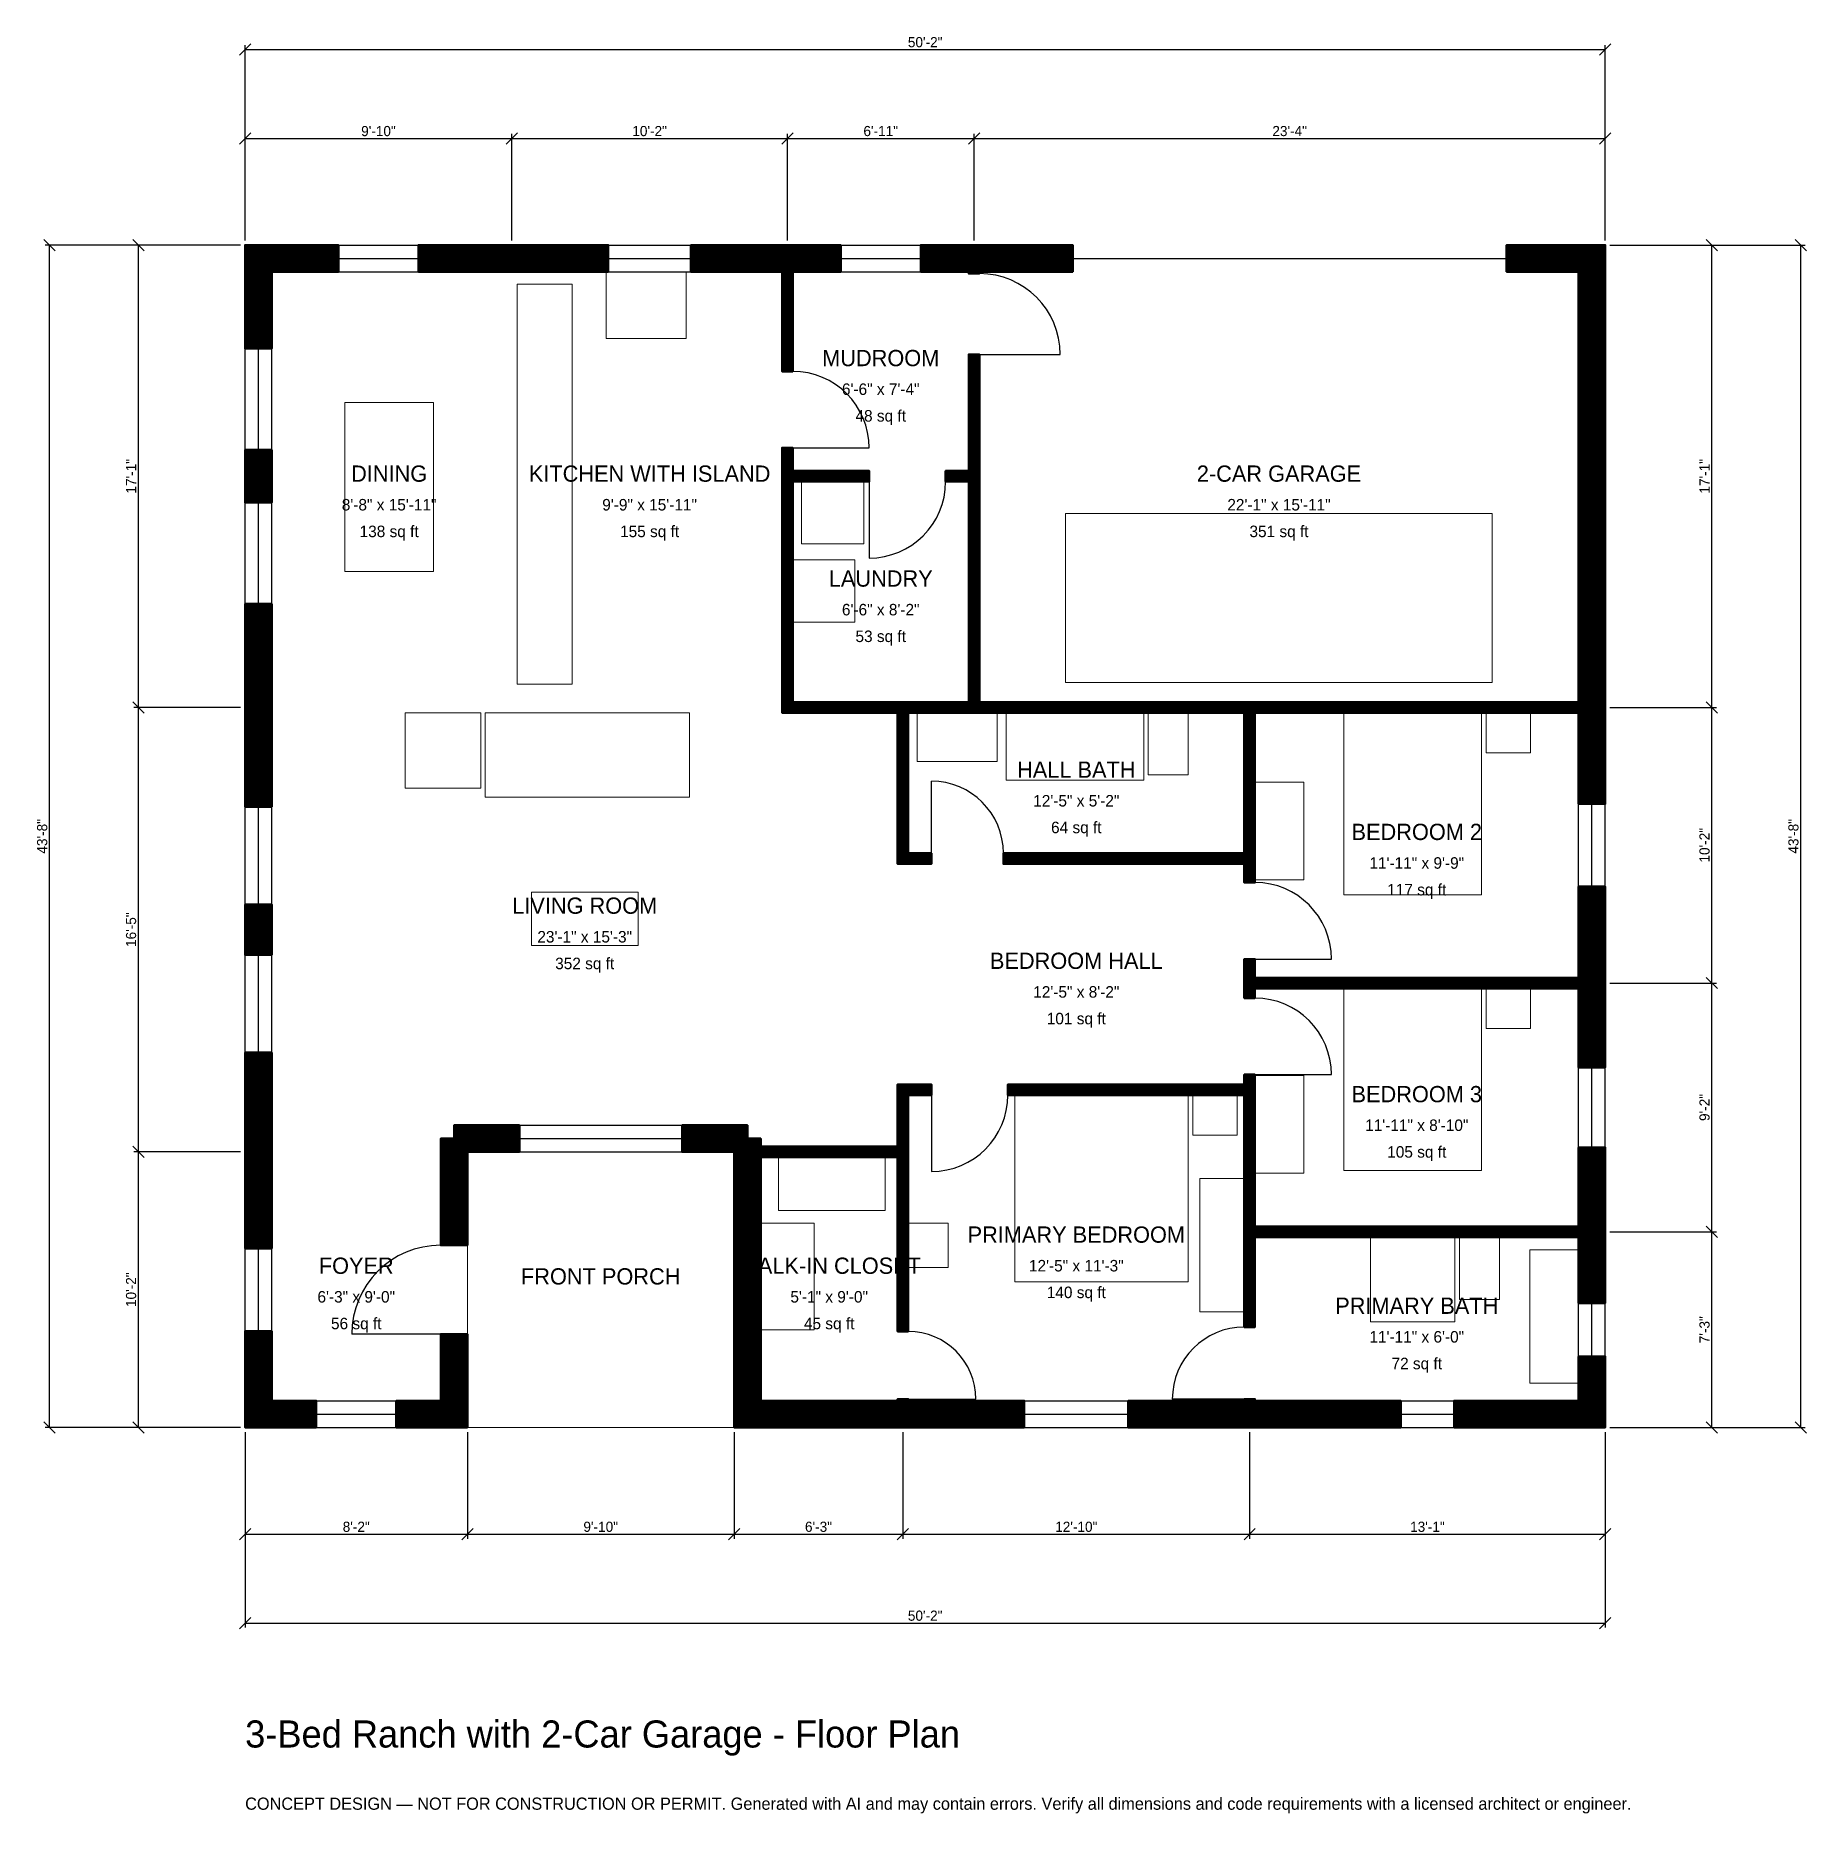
# Model space of a CAD drawing. Header units: inches. Extents: x -93 to 691, y -171 to 616.
import ezdxf
from ezdxf.enums import TextEntityAlignment as Align

# ---------------------------------------------------------------- set-up
doc = ezdxf.new("R2010")
doc.units = ezdxf.units.IN
doc.header["$MEASUREMENT"] = 0
doc.linetypes.add('DASHED', pattern=[0.6, 0.5, -0.1])
for name, color, linetype, lineweight in [('A-ANNO-DIMS', 1, 'Continuous', 13), ('A-ANNO-TEXT', 7, 'Continuous', 18), ('A-AREA-IDEN', 7, 'Continuous', 18), ('A-DOOR', 2, 'Continuous', 25), ('A-FLOR-FIXT', 9, 'Continuous', 13), ('A-FURN', 9, 'Continuous', 13), ('A-GLAZ', 4, 'Continuous', 25), ('A-SITE-PAVE', 8, 'Continuous', 13), ('A-WALL', 7, 'Continuous', 50), ('A-WALL-PATT', 8, 'Continuous', 13)]:
    doc.layers.add(name, color=color, linetype=linetype, lineweight=lineweight)
doc.dimstyles.new('PLAN', dxfattribs={"dimtxt": 4.5, "dimasz": 3, "dimexe": 2, "dimexo": 2, "dimgap": 1, "dimtad": 1, "dimdec": 0, "dimlunit": 4, "dimtsz": 2.5, "dimcen": 2.5, "dimclrd": 1, "dimclre": 1, "dimazin": 3, "dimtfac": 1, "dimtmove": 0, "dimatfit": 3})

msp = doc.modelspace()

# ---------------------------------------------------------------- hatches: boundary and pattern name
at = {"layer": 'A-WALL-PATT'}
h = msp.add_hatch(dxfattribs=at)
h.set_pattern_fill('ANSI31', color=8, scale=0.8)
h.paths.add_polyline_path([(0, 324.8031), (0, 364.6982), (11.811, 364.6982), (11.811, 324.8031), (11.811, 312.9921), (11.811, 274.9344), (0, 274.9344), (0, 312.9921), (0, 324.8031)])
h.paths.add_polyline_path([(0, 432.9396), (11.811, 432.9396), (11.811, 409.5801), (0, 409.5801), (0, 432.9396)])
h.paths.add_polyline_path([(0, 511.811), (0, 511.811), (0, 523.622), (0, 523.622), (0, 523.6221), (11.811, 523.6221), (11.811, 523.622), (41.3386, 523.622), (41.3386, 511.811), (11.811, 511.811), (11.811, 477.8215), (0, 477.8215), (0, 511.811)])
h.paths.add_polyline_path([(112.2047, 523.622), (124.0157, 523.622), (160.8268, 523.622), (160.8268, 511.811), (124.0157, 511.811), (112.2047, 511.811), (76.7717, 511.811), (76.7717, 523.622), (112.2047, 523.622)])
h.paths.add_polyline_path([(237.7953, 523.622), (237.7953, 523.6221), (242.5197, 523.6221), (242.5197, 523.622), (246.063, 523.622), (246.063, 523.622), (263.7795, 523.622), (263.7795, 511.811), (242.5197, 511.811), (242.5197, 467.7165), (237.7953, 467.7165), (237.7953, 511.811), (234.252, 511.811), (234.252, 511.811), (197.4409, 511.811), (197.4409, 523.622), (237.7953, 523.622)])
h.paths.add_polyline_path([(316.9291, 523.622), (316.9291, 523.622), (320.4724, 523.622), (320.4724, 523.6221), (325.1969, 523.6221), (325.1969, 523.622), (366.5354, 523.622), (366.5354, 511.811), (328.7402, 511.811), (328.7402, 511.811), (325.1969, 511.811), (325.1969, 511.0236), (320.4724, 511.0236), (320.4724, 511.811), (299.2126, 511.811), (299.2126, 523.622), (316.9291, 523.622)])
h.paths.add_polyline_path([(590.5512, 523.622), (590.5512, 523.6221), (602.3622, 523.6221), (602.3622, 523.622), (602.3622, 523.622), (602.3622, 511.811), (602.3622, 511.811), (602.3622, 324.8031), (602.3622, 324.8031), (602.3622, 321.2598), (602.3622, 321.2598), (602.3622, 316.5354), (602.3622, 316.5354), (602.3622, 276.1811), (590.5512, 276.1811), (590.5512, 312.9921), (590.5512, 312.9921), (590.5512, 316.5354), (447.2441, 316.5354), (447.2441, 254.3307), (447.2441, 249.6063), (447.2441, 241.3386), (442.5197, 241.3386), (442.5197, 249.6063), (335.8268, 249.6063), (335.8268, 254.3307), (442.5197, 254.3307), (442.5197, 316.5354), (325.1969, 316.5354), (320.4724, 316.5354), (293.7008, 316.5354), (293.7008, 254.3307), (303.937, 254.3307), (303.937, 249.6063), (293.7008, 249.6063), (288.9764, 249.6063), (288.9764, 254.3307), (288.9764, 316.5354), (242.5197, 316.5354), (237.7953, 316.5354), (237.7953, 321.2598), (237.7953, 418.8976), (237.7953, 423.622), (237.7953, 433.8583), (242.5197, 433.8583), (242.5197, 423.622), (276.378, 423.622), (276.378, 418.8976), (242.5197, 418.8976), (242.5197, 321.2598), (288.9764, 321.2598), (293.7008, 321.2598), (320.4724, 321.2598), (320.4724, 418.8976), (310.2362, 418.8976), (310.2362, 423.622), (320.4724, 423.622), (320.4724, 475.1968), (325.1969, 475.1968), (325.1969, 423.622), (325.1969, 418.8976), (325.1969, 321.2598), (442.5197, 321.2598), (447.2441, 321.2598), (590.5512, 321.2598), (590.5512, 511.811), (558.6614, 511.811), (558.6614, 523.622), (590.5512, 523.622)])
h.paths.add_polyline_path([(602.3622, 202.7559), (602.3622, 199.2126), (602.3622, 199.2126), (602.3622, 194.4882), (602.3622, 194.4882), (602.3622, 190.9449), (602.3622, 159.4488), (590.5512, 159.4488), (590.5512, 190.9449), (590.5512, 194.4882), (447.2441, 194.4882), (447.2441, 190.1575), (442.5197, 190.1575), (442.5197, 194.4882), (442.5197, 199.2126), (442.5197, 207.4803), (447.2441, 207.4803), (447.2441, 199.2126), (590.5512, 199.2126), (590.5512, 202.7559), (590.5512, 239.5669), (602.3622, 239.5669), (602.3622, 202.7559)])
h.paths.add_polyline_path([(602.3622, 92.5197), (602.3622, 88.9764), (602.3622, 88.9764), (602.3622, 84.252), (602.3622, 84.252), (602.3622, 80.7087), (602.3622, 55.1181), (590.5512, 55.1181), (590.5512, 80.7087), (590.5512, 84.252), (447.2441, 84.252), (447.2441, 44.4882), (442.5197, 44.4882), (442.5197, 84.252), (442.5197, 88.9764), (442.5197, 147.2441), (337.7953, 147.2441), (337.7953, 151.9685), (442.5197, 151.9685), (442.5197, 156.2992), (447.2441, 156.2992), (447.2441, 151.9685), (447.2441, 147.2441), (447.2441, 88.9764), (590.5512, 88.9764), (590.5512, 92.5197), (590.5512, 124.0157), (602.3622, 124.0157), (602.3622, 92.5197)])
h.paths.add_polyline_path([(602.3622, 11.811), (602.3622, 11.811), (602.3622, 0), (602.3622, 0), (602.3622, 0), (602.3622, 0), (590.5512, 0), (590.5512, 0), (535.4331, 0), (535.4331, 11.811), (590.5512, 11.811), (590.5512, 31.4961), (602.3622, 31.4961), (602.3622, 11.811)])
h.paths.add_polyline_path([(450.7874, 0), (447.2441, 0), (447.2441, 0), (442.5197, 0), (442.5197, 0), (438.9764, 0), (391.1417, 0), (391.1417, 11.811), (438.9764, 11.811), (442.5197, 11.811), (442.5197, 12.5984), (447.2441, 12.5984), (447.2441, 11.811), (450.7874, 11.811), (511.811, 11.811), (511.811, 0), (450.7874, 0)])
h.paths.add_polyline_path([(297.2441, 0), (293.7008, 0), (293.7008, 0), (288.9764, 0), (288.9764, 0), (285.4331, 0), (228.3465, 0), (228.3465, 0), (216.5354, 0), (216.5354, 0), (216.5354, 0), (216.5354, 11.811), (216.5354, 11.811), (216.5354, 119.685), (216.5354, 119.685), (216.5354, 122.0472), (214.1732, 122.0472), (214.1732, 122.0472), (193.5039, 122.0472), (193.5039, 133.8583), (222.4409, 133.8583), (222.4409, 127.9528), (228.3465, 127.9528), (228.3465, 124.4094), (288.9764, 124.4094), (288.9764, 147.2441), (288.9764, 151.9685), (293.7008, 151.9685), (303.937, 151.9685), (303.937, 147.2441), (293.7008, 147.2441), (293.7008, 124.4094), (293.7008, 119.685), (293.7008, 42.5197), (288.9764, 42.5197), (288.9764, 119.685), (228.3465, 119.685), (228.3465, 11.811), (285.4331, 11.811), (288.9764, 11.811), (288.9764, 12.5984), (293.7008, 12.5984), (293.7008, 11.811), (297.2441, 11.811), (345.0787, 11.811), (345.0787, 0), (297.2441, 0)])
h.paths.add_polyline_path([(98.4252, 122.0472), (98.4252, 80.7087), (86.6142, 80.7087), (86.6142, 127.9528), (92.5197, 127.9528), (92.5197, 133.8583), (121.4567, 133.8583), (121.4567, 122.0472), (98.4252, 122.0472)])
h.paths.add_polyline_path([(98.4252, 11.811), (98.4252, 11.811), (98.4252, 0), (98.4252, 0), (98.4252, 0), (86.6142, 0), (86.6142, 0), (66.9291, 0), (66.9291, 11.811), (86.6142, 11.811), (86.6142, 41.3386), (98.4252, 41.3386), (98.4252, 11.811)])
h.paths.add_polyline_path([(11.811, 0), (11.811, 0), (0, 0), (0, 0), (0, 0), (0, 0), (0, 11.811), (0, 11.811), (0, 42.7165), (11.811, 42.7165), (11.811, 11.811), (31.4961, 11.811), (31.4961, 0), (11.811, 0)])
h.paths.add_polyline_path([(0, 116.1417), (0, 127.9528), (0, 166.0105), (11.811, 166.0105), (11.811, 127.9528), (11.811, 116.1417), (11.811, 79.3307), (0, 79.3307), (0, 116.1417)])
h.paths.add_polyline_path([(0, 231.6273), (11.811, 231.6273), (11.811, 209.3176), (0, 209.3176), (0, 231.6273)])

# ---------------------------------------------------------------- linework, layer by layer
at = {"layer": 'A-DOOR', "linetype": 'DASHED'}
msp.add_line((366.5354, 517.7165), (558.6614, 517.7165), dxfattribs=at)
at = {"layer": 'A-DOOR'}
for p, q in [((325.1969, 475.1968), (361.0236, 475.1968)), ((242.5197, 433.8583), (276.378, 433.8583)), ((276.378, 418.8976), (276.378, 385.0394)), ((303.937, 254.3307), (303.937, 286.2205)), ((447.2441, 207.4803), (481.1024, 207.4803)), ((447.2441, 156.2992), (481.1024, 156.2992)), ((303.937, 147.2441), (303.937, 113.3858)), ((86.6142, 41.3386), (47.2441, 41.3386)), ((293.7008, 12.5984), (323.622, 12.5984)), ((442.5197, 12.5984), (410.6299, 12.5984))]:
    msp.add_line(p, q, dxfattribs=at)
for centre, radius, start, end in [((325.1969, 475.1968), 35.8268, 0, 90), ((242.5197, 433.8583), 33.8583, 0, 90), ((276.378, 418.8976), 33.8583, 270, 360), ((303.937, 254.3307), 31.8898, 0, 90), ((447.2441, 207.4803), 33.8583, 0, 90), ((447.2441, 156.2992), 33.8583, 0, 90), ((303.937, 147.2441), 33.8583, 270, 360), ((86.6142, 41.3386), 39.3701, 90, 180), ((293.7008, 12.5984), 29.9213, 0, 90), ((442.5197, 12.5984), 31.8898, 90, 180)]:
    msp.add_arc(centre, radius, start, end, dxfattribs=at)
at = {"layer": 'A-FLOR-FIXT'}
for points in [[(120.4724, 329.1339), (144.8819, 329.1339), (144.8819, 506.2992), (120.4724, 506.2992)], [(297.6378, 294.8819), (333.0709, 294.8819), (333.0709, 316.5354), (297.6378, 316.5354)], [(337.0079, 286.6142), (398.0315, 286.6142), (398.0315, 316.5354), (337.0079, 316.5354)], [(400, 288.9764), (417.7165, 288.9764), (417.7165, 316.5354), (400, 316.5354)], [(498.4252, 46.8504), (535.8268, 46.8504), (535.8268, 84.252), (498.4252, 84.252)], [(537.7953, 56.6929), (555.5118, 56.6929), (555.5118, 84.252), (537.7953, 84.252)], [(568.8976, 19.685), (590.5512, 19.685), (590.5512, 78.7402), (568.8976, 78.7402)]]:
    msp.add_lwpolyline(points, close=True, dxfattribs=at)
at = {"layer": 'A-FURN'}
for points in [[(159.8425, 482.2835), (195.2756, 482.2835), (195.2756, 511.811), (159.8425, 511.811)], [(44.0945, 379.1339), (83.4646, 379.1339), (83.4646, 453.937), (44.0945, 453.937)], [(246.4567, 391.3386), (274.0157, 391.3386), (274.0157, 418.8976), (246.4567, 418.8976)], [(363.3858, 329.9213), (552.3622, 329.9213), (552.3622, 404.7244), (363.3858, 404.7244)], [(242.5197, 356.6929), (270.0787, 356.6929), (270.0787, 384.252), (242.5197, 384.252)], [(70.8661, 283.0709), (104.3307, 283.0709), (104.3307, 316.5354), (70.8661, 316.5354)], [(106.2992, 279.1339), (196.8504, 279.1339), (196.8504, 316.5354), (106.2992, 316.5354)], [(486.6142, 235.8268), (547.6378, 235.8268), (547.6378, 316.5354), (486.6142, 316.5354)], [(549.6063, 298.8189), (569.2913, 298.8189), (569.2913, 316.5354), (549.6063, 316.5354)], [(447.2441, 242.5197), (468.8976, 242.5197), (468.8976, 285.8268), (447.2441, 285.8268)], [(126.7717, 213.3858), (174.0157, 213.3858), (174.0157, 237.0079), (126.7717, 237.0079)], [(486.6142, 113.7795), (547.6378, 113.7795), (547.6378, 194.4882), (486.6142, 194.4882)], [(549.6063, 176.7717), (569.2913, 176.7717), (569.2913, 194.4882), (549.6063, 194.4882)], [(447.2441, 112.5984), (468.8976, 112.5984), (468.8976, 155.9055), (447.2441, 155.9055)], [(340.9449, 64.5669), (417.7165, 64.5669), (417.7165, 147.2441), (340.9449, 147.2441)], [(419.685, 129.5276), (439.3701, 129.5276), (439.3701, 147.2441), (419.685, 147.2441)], [(236.2205, 96.063), (283.4646, 96.063), (283.4646, 119.685), (236.2205, 119.685)], [(422.8346, 51.1811), (442.5197, 51.1811), (442.5197, 110.2362), (422.8346, 110.2362)], [(228.3465, 43.3071), (251.9685, 43.3071), (251.9685, 90.5512), (228.3465, 90.5512)], [(293.7008, 70.8661), (311.4173, 70.8661), (311.4173, 90.5512), (293.7008, 90.5512)]]:
    msp.add_lwpolyline(points, close=True, dxfattribs=at)
at = {"layer": 'A-GLAZ'}
for p, q in [((41.3386, 523.622), (76.7717, 523.622)), ((160.8268, 523.622), (197.4409, 523.622)), ((263.7795, 523.622), (299.2126, 523.622)), ((41.3386, 517.7165), (76.7717, 517.7165)), ((41.3386, 511.811), (76.7717, 511.811)), ((160.8268, 517.7165), (197.4409, 517.7165)), ((160.8268, 511.811), (197.4409, 511.811)), ((263.7795, 517.7165), (299.2126, 517.7165)), ((263.7795, 511.811), (299.2126, 511.811)), ((0, 432.9396), (0, 477.8215)), ((5.9055, 432.9396), (5.9055, 477.8215)), ((11.811, 432.9396), (11.811, 477.8215)), ((0, 364.6982), (0, 409.5801)), ((5.9055, 364.6982), (5.9055, 409.5801)), ((11.811, 364.6982), (11.811, 409.5801)), ((590.5512, 239.5669), (590.5512, 276.1811)), ((596.4567, 239.5669), (596.4567, 276.1811)), ((602.3622, 239.5669), (602.3622, 276.1811)), ((0, 231.6273), (0, 274.9344)), ((5.9055, 231.6273), (5.9055, 274.9344)), ((11.811, 231.6273), (11.811, 274.9344)), ((0, 166.0105), (0, 209.3176)), ((5.9055, 166.0105), (5.9055, 209.3176)), ((11.811, 166.0105), (11.811, 209.3176)), ((590.5512, 124.0157), (590.5512, 159.4488)), ((596.4567, 124.0157), (596.4567, 159.4488)), ((602.3622, 124.0157), (602.3622, 159.4488)), ((121.4567, 133.8583), (193.5039, 133.8583)), ((121.4567, 127.9528), (193.5039, 127.9528)), ((121.4567, 122.0472), (193.5039, 122.0472)), ((0, 42.7165), (0, 79.3307)), ((5.9055, 42.7165), (5.9055, 79.3307)), ((11.811, 42.7165), (11.811, 79.3307)), ((590.5512, 31.4961), (590.5512, 55.1181)), ((596.4567, 31.4961), (596.4567, 55.1181)), ((602.3622, 31.4961), (602.3622, 55.1181)), ((31.4961, 11.811), (66.9291, 11.811)), ((345.0787, 11.811), (391.1417, 11.811)), ((511.811, 11.811), (535.4331, 11.811)), ((31.4961, 5.9055), (66.9291, 5.9055)), ((31.4961, 0), (66.9291, 0)), ((345.0787, 5.9055), (391.1417, 5.9055)), ((345.0787, 0), (391.1417, 0)), ((511.811, 5.9055), (535.4331, 5.9055)), ((511.811, 0), (535.4331, 0))]:
    msp.add_line(p, q, dxfattribs=at)
at = {"layer": 'A-SITE-PAVE', "linetype": 'DASHED'}
msp.add_lwpolyline([(98.4252, 0), (216.5354, 0), (216.5354, 122.0472), (98.4252, 122.0472)], close=True, dxfattribs=at)
at = {"layer": 'A-WALL'}
for points in [[(0, 511.811), (0, 511.811), (0, 523.622), (0, 523.622), (0, 523.6221), (11.811, 523.6221), (11.811, 523.622), (41.3386, 523.622), (41.3386, 511.811), (11.811, 511.811), (11.811, 477.8215), (0, 477.8215), (0, 511.811)], [(112.2047, 523.622), (124.0157, 523.622), (160.8268, 523.622), (160.8268, 511.811), (124.0157, 511.811), (112.2047, 511.811), (76.7717, 511.811), (76.7717, 523.622), (112.2047, 523.622)], [(237.7953, 523.622), (237.7953, 523.6221), (242.5197, 523.6221), (242.5197, 523.622), (246.063, 523.622), (246.063, 523.622), (263.7795, 523.622), (263.7795, 511.811), (242.5197, 511.811), (242.5197, 467.7165), (237.7953, 467.7165), (237.7953, 511.811), (234.252, 511.811), (234.252, 511.811), (197.4409, 511.811), (197.4409, 523.622), (237.7953, 523.622)], [(590.5512, 523.622), (590.5512, 523.6221), (602.3622, 523.6221), (602.3622, 523.622), (602.3622, 523.622), (602.3622, 511.811), (602.3622, 511.811), (602.3622, 324.8031), (602.3622, 324.8031), (602.3622, 321.2598), (602.3622, 321.2598), (602.3622, 316.5354), (602.3622, 316.5354), (602.3622, 276.1811), (590.5512, 276.1811), (590.5512, 312.9921), (590.5512, 312.9921), (590.5512, 316.5354), (447.2441, 316.5354), (447.2441, 254.3307), (447.2441, 249.6063), (447.2441, 241.3386), (442.5197, 241.3386), (442.5197, 249.6063), (335.8268, 249.6063), (335.8268, 254.3307), (442.5197, 254.3307), (442.5197, 316.5354), (325.1969, 316.5354), (320.4724, 316.5354), (293.7008, 316.5354), (293.7008, 254.3307), (303.937, 254.3307), (303.937, 249.6063), (293.7008, 249.6063), (288.9764, 249.6063), (288.9764, 254.3307), (288.9764, 316.5354), (242.5197, 316.5354), (237.7953, 316.5354), (237.7953, 321.2598), (237.7953, 418.8976), (237.7953, 423.622), (237.7953, 433.8583), (242.5197, 433.8583), (242.5197, 423.622), (276.378, 423.622), (276.378, 418.8976), (242.5197, 418.8976), (242.5197, 321.2598), (288.9764, 321.2598), (293.7008, 321.2598), (320.4724, 321.2598), (320.4724, 418.8976), (310.2362, 418.8976), (310.2362, 423.622), (320.4724, 423.622), (320.4724, 475.1968), (325.1969, 475.1968), (325.1969, 423.622), (325.1969, 418.8976), (325.1969, 321.2598), (442.5197, 321.2598), (447.2441, 321.2598), (590.5512, 321.2598), (590.5512, 511.811), (558.6614, 511.811), (558.6614, 523.622), (590.5512, 523.622)], [(316.9291, 523.622), (316.9291, 523.622), (320.4724, 523.622), (320.4724, 523.6221), (325.1969, 523.6221), (325.1969, 523.622), (366.5354, 523.622), (366.5354, 511.811), (328.7402, 511.811), (328.7402, 511.811), (325.1969, 511.811), (325.1969, 511.0236), (320.4724, 511.0236), (320.4724, 511.811), (299.2126, 511.811), (299.2126, 523.622), (316.9291, 523.622)], [(0, 432.9396), (11.811, 432.9396), (11.811, 409.5801), (0, 409.5801), (0, 432.9396)], [(0, 324.8031), (0, 364.6982), (11.811, 364.6982), (11.811, 324.8031), (11.811, 312.9921), (11.811, 274.9344), (0, 274.9344), (0, 312.9921), (0, 324.8031)], [(602.3622, 202.7559), (602.3622, 199.2126), (602.3622, 199.2126), (602.3622, 194.4882), (602.3622, 194.4882), (602.3622, 190.9449), (602.3622, 159.4488), (590.5512, 159.4488), (590.5512, 190.9449), (590.5512, 194.4882), (447.2441, 194.4882), (447.2441, 190.1575), (442.5197, 190.1575), (442.5197, 194.4882), (442.5197, 199.2126), (442.5197, 207.4803), (447.2441, 207.4803), (447.2441, 199.2126), (590.5512, 199.2126), (590.5512, 202.7559), (590.5512, 239.5669), (602.3622, 239.5669), (602.3622, 202.7559)], [(0, 231.6273), (11.811, 231.6273), (11.811, 209.3176), (0, 209.3176), (0, 231.6273)], [(0, 116.1417), (0, 127.9528), (0, 166.0105), (11.811, 166.0105), (11.811, 127.9528), (11.811, 116.1417), (11.811, 79.3307), (0, 79.3307), (0, 116.1417)], [(297.2441, 0), (293.7008, 0), (293.7008, 0), (288.9764, 0), (288.9764, 0), (285.4331, 0), (228.3465, 0), (228.3465, 0), (216.5354, 0), (216.5354, 0), (216.5354, 0), (216.5354, 11.811), (216.5354, 11.811), (216.5354, 119.685), (216.5354, 119.685), (216.5354, 122.0472), (214.1732, 122.0472), (214.1732, 122.0472), (193.5039, 122.0472), (193.5039, 133.8583), (222.4409, 133.8583), (222.4409, 127.9528), (228.3465, 127.9528), (228.3465, 124.4094), (288.9764, 124.4094), (288.9764, 147.2441), (288.9764, 151.9685), (293.7008, 151.9685), (303.937, 151.9685), (303.937, 147.2441), (293.7008, 147.2441), (293.7008, 124.4094), (293.7008, 119.685), (293.7008, 42.5197), (288.9764, 42.5197), (288.9764, 119.685), (228.3465, 119.685), (228.3465, 11.811), (285.4331, 11.811), (288.9764, 11.811), (288.9764, 12.5984), (293.7008, 12.5984), (293.7008, 11.811), (297.2441, 11.811), (345.0787, 11.811), (345.0787, 0), (297.2441, 0)], [(602.3622, 92.5197), (602.3622, 88.9764), (602.3622, 88.9764), (602.3622, 84.252), (602.3622, 84.252), (602.3622, 80.7087), (602.3622, 55.1181), (590.5512, 55.1181), (590.5512, 80.7087), (590.5512, 84.252), (447.2441, 84.252), (447.2441, 44.4882), (442.5197, 44.4882), (442.5197, 84.252), (442.5197, 88.9764), (442.5197, 147.2441), (337.7953, 147.2441), (337.7953, 151.9685), (442.5197, 151.9685), (442.5197, 156.2992), (447.2441, 156.2992), (447.2441, 151.9685), (447.2441, 147.2441), (447.2441, 88.9764), (590.5512, 88.9764), (590.5512, 92.5197), (590.5512, 124.0157), (602.3622, 124.0157), (602.3622, 92.5197)], [(98.4252, 122.0472), (98.4252, 80.7087), (86.6142, 80.7087), (86.6142, 127.9528), (92.5197, 127.9528), (92.5197, 133.8583), (121.4567, 133.8583), (121.4567, 122.0472), (98.4252, 122.0472)], [(11.811, 0), (11.811, 0), (0, 0), (0, 0), (0, 0), (0, 0), (0, 11.811), (0, 11.811), (0, 42.7165), (11.811, 42.7165), (11.811, 11.811), (31.4961, 11.811), (31.4961, 0), (11.811, 0)], [(98.4252, 11.811), (98.4252, 11.811), (98.4252, 0), (98.4252, 0), (98.4252, 0), (86.6142, 0), (86.6142, 0), (66.9291, 0), (66.9291, 11.811), (86.6142, 11.811), (86.6142, 41.3386), (98.4252, 41.3386), (98.4252, 11.811)], [(602.3622, 11.811), (602.3622, 11.811), (602.3622, 0), (602.3622, 0), (602.3622, 0), (602.3622, 0), (590.5512, 0), (590.5512, 0), (535.4331, 0), (535.4331, 11.811), (590.5512, 11.811), (590.5512, 31.4961), (602.3622, 31.4961), (602.3622, 11.811)], [(450.7874, 0), (447.2441, 0), (447.2441, 0), (442.5197, 0), (442.5197, 0), (438.9764, 0), (391.1417, 0), (391.1417, 11.811), (438.9764, 11.811), (442.5197, 11.811), (442.5197, 12.5984), (447.2441, 12.5984), (447.2441, 11.811), (450.7874, 11.811), (511.811, 11.811), (511.811, 0), (450.7874, 0)]]:
    msp.add_lwpolyline(points, close=True, dxfattribs=at)

# ---------------------------------------------------------------- texts
at = {"layer": 'A-ANNO-TEXT'}
for s, height, p in [('3-Bed Ranch with 2-Car Garage - Floor Plan', 12, (0, -141.7323)), ('CONCEPT DESIGN — NOT FOR CONSTRUCTION OR PERMIT. Generated with AI and may contain errors. Verify all dimensions and code requirements with a licensed architect or engineer.', 5.4, (0, -169.2913))]:
    msp.add_text(s, height=height, dxfattribs=at).set_placement(p)
at = {"layer": 'A-AREA-IDEN'}
for s, height, p in [('MUDROOM', 7.2, (281.4961, 473.622)), ('6\'-6" x 7\'-4"', 5.1, (281.4961, 459.8425)), ('48 sq ft', 5.1, (281.4961, 448.0315)), ('DINING', 7.2, (63.7795, 422.4409)), ('KITCHEN WITH ISLAND', 7.2, (179.1339, 422.4409)), ('2-CAR GARAGE', 7.2, (457.874, 422.4409)), ('8\'-8" x 15\'-11"', 5.1, (63.7795, 408.6614)), ('9\'-9" x 15\'-11"', 5.1, (179.1339, 408.6614)), ('22\'-1" x 15\'-11"', 5.1, (457.874, 408.6614)), ('138 sq ft', 5.1, (63.7795, 396.8504)), ('155 sq ft', 5.1, (179.1339, 396.8504)), ('351 sq ft', 5.1, (457.874, 396.8504)), ('LAUNDRY', 7.2, (281.4961, 375.9843)), ('6\'-6" x 8\'-2"', 5.1, (281.4961, 362.2047)), ('53 sq ft', 5.1, (281.4961, 350.3937)), ('HALL BATH', 7.2, (368.1102, 291.3386)), ('12\'-5" x 5\'-2"', 5.1, (368.1102, 277.5591)), ('64 sq ft', 5.1, (368.1102, 265.748)), ('BEDROOM 2', 7.2, (518.8976, 263.7795)), ('11\'-11" x 9\'-9"', 5.1, (518.8976, 250)), ('117 sq ft', 5.1, (518.8976, 238.189)), ('LIVING ROOM', 7.2, (150.3937, 231.1024)), ('23\'-1" x 15\'-3"', 5.1, (150.3937, 217.3228)), ('352 sq ft', 5.1, (150.3937, 205.5118)), ('BEDROOM HALL', 7.2, (368.1102, 206.6929)), ('12\'-5" x 8\'-2"', 5.1, (368.1102, 192.9134)), ('101 sq ft', 5.1, (368.1102, 181.1024)), ('BEDROOM 3', 7.2, (518.8976, 147.6378)), ('11\'-11" x 8\'-10"', 5.1, (518.8976, 133.8583)), ('105 sq ft', 5.1, (518.8976, 122.0472)), ('PRIMARY BEDROOM', 7.2, (368.1102, 85.4331)), ('FOYER', 7.2, (49.2126, 71.6535)), ('WALK-IN CLOSET', 7.2, (258.6614, 71.6535)), ('12\'-5" x 11\'-3"', 5.1, (368.1102, 71.6535)), ('FRONT PORCH', 7.2, (157.4803, 66.9291)), ('6\'-3" x 9\'-0"', 5.1, (49.2126, 57.874)), ('5\'-1" x 9\'-0"', 5.1, (258.6614, 57.874)), ('140 sq ft', 5.1, (368.1102, 59.8425)), ('PRIMARY BATH', 7.2, (518.8976, 53.937)), ('56 sq ft', 5.1, (49.2126, 46.063)), ('45 sq ft', 5.1, (258.6614, 46.063)), ('11\'-11" x 6\'-0"', 5.1, (518.8976, 40.1575)), ('72 sq ft', 5.1, (518.8976, 28.3465))]:
    msp.add_text(s, height=height, dxfattribs=at).set_placement(p, align=Align.MIDDLE_CENTER)

# ---------------------------------------------------------------- dimensions: what is measured, and where the dimension line sits
at = {"layer": 'A-ANNO-DIMS'}
for base, p1, p2, text in [((0, 610.2362), (0, 523.622), (602.3622, 523.622), '50\'-2"'), ((0, 570.8661), (0, 523.622), (118.1102, 523.622), '9\'-10"'), ((118.1102, 570.8661), (118.1102, 523.622), (240.1575, 523.622), '10\'-2"'), ((240.1575, 570.8661), (240.1575, 523.622), (322.8346, 523.622), '6\'-11"'), ((322.8346, 570.8661), (322.8346, 523.622), (602.3622, 523.622), '23\'-4"'), ((0, -47.2441), (0, 0), (98.4252, 0), '8\'-2"'), ((0, -86.6142), (0, 0), (602.3622, 0), '50\'-2"'), ((98.4252, -47.2441), (98.4252, 0), (216.5354, 0), '9\'-10"'), ((216.5354, -47.2441), (216.5354, 0), (291.3386, 0), '6\'-3"'), ((291.3386, -47.2441), (291.3386, 0), (444.8819, 0), '12\'-10"'), ((444.8819, -47.2441), (444.8819, 0), (602.3622, 0), '13\'-1"')]:
    msp.add_linear_dim(base=base, p1=p1, p2=p2, text=text, dimstyle='PLAN', dxfattribs=at).render()
for base, p1, p2, text in [((-86.6142, 0), (0, 0), (0, 523.622), '43\'-8"'), ((-47.2441, 318.8976), (0, 318.8976), (0, 523.622), '17\'-1"'), ((649.6063, 318.8976), (602.3622, 318.8976), (602.3622, 523.622), '17\'-1"'), ((688.9764, 0), (602.3622, 0), (602.3622, 523.622), '43\'-8"'), ((-47.2441, 122.0472), (0, 122.0472), (0, 318.8976), '16\'-5"'), ((649.6063, 196.8504), (602.3622, 196.8504), (602.3622, 318.8976), '10\'-2"'), ((649.6063, 86.6142), (602.3622, 86.6142), (602.3622, 196.8504), '9\'-2"'), ((-47.2441, 0), (0, 0), (0, 122.0472), '10\'-2"'), ((649.6063, 0), (602.3622, 0), (602.3622, 86.6142), '7\'-3"')]:
    msp.add_linear_dim(base=base, p1=p1, p2=p2, angle=90, text=text, dimstyle='PLAN', dxfattribs=at).render()

doc.saveas('drawing.dxf')
